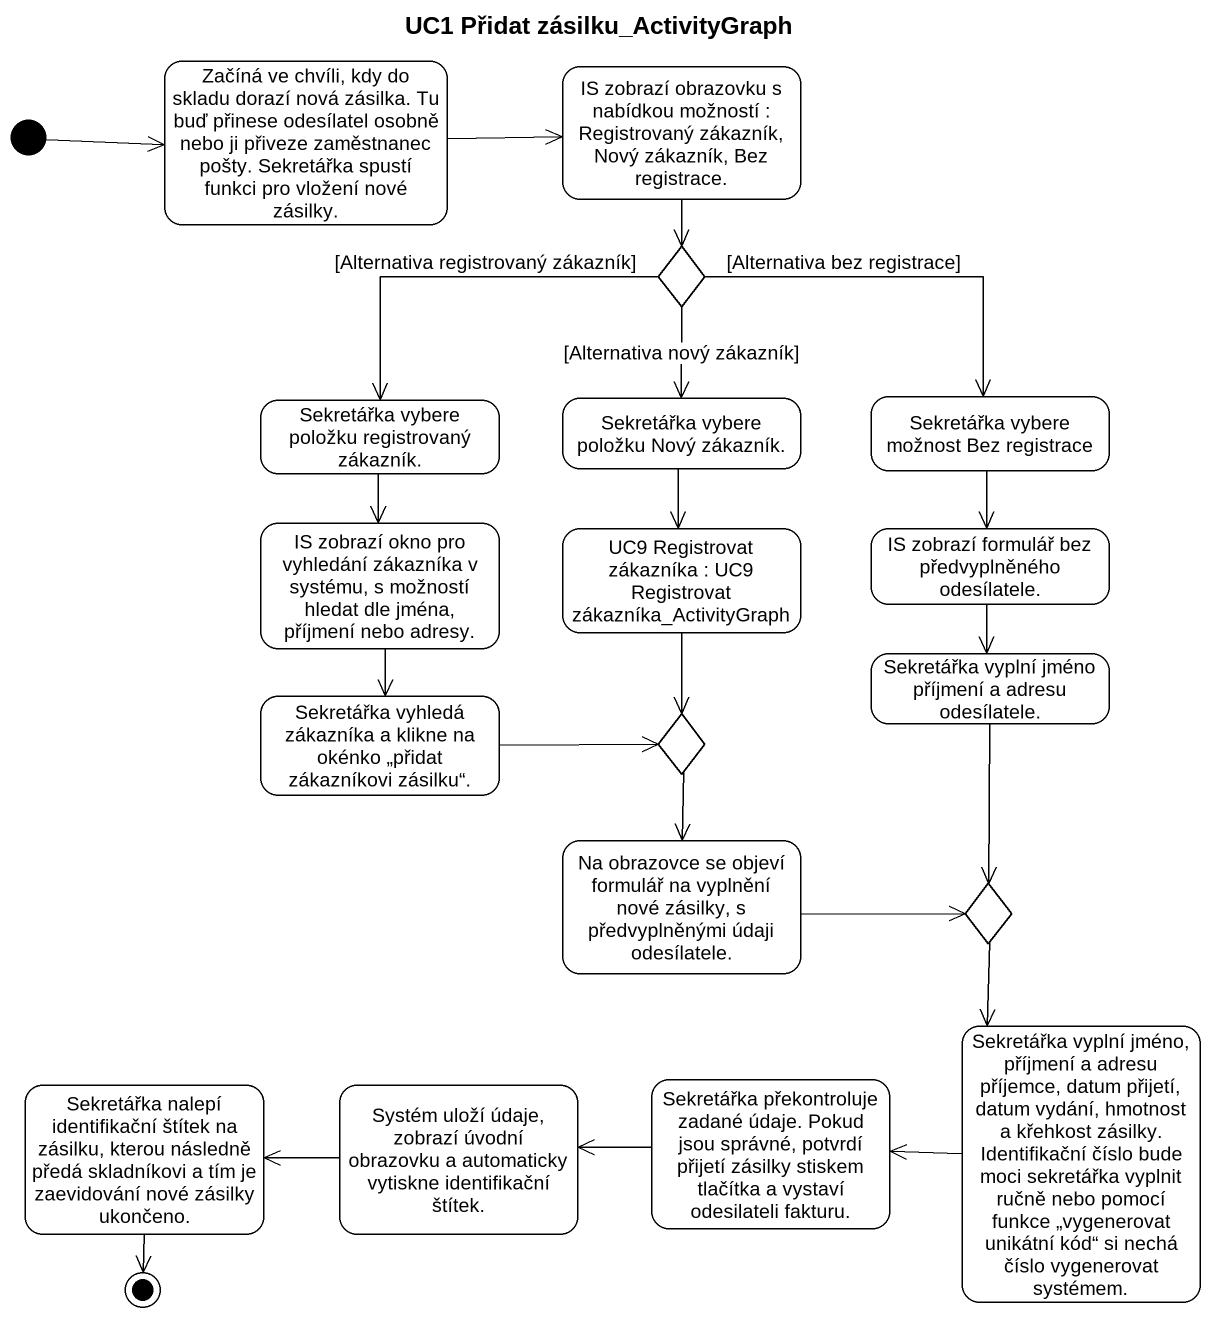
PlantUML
@startuml
title UC1 Přidat zásilku_ActivityGraph
hide empty description
state "Začíná ve chvíli, kdy do skladu dorazí nová zásilka. Tu buď přinese odesílatel osobně nebo ji přiveze zaměstnanec pošty. Sekretářka spustí funkci pro vložení nové zásilky." as Začíná_ve_chvíli_kdy_do
state "IS zobrazí obrazovku s nabídkou možností : Registrovaný zákazník, Nový zákazník, Bez registrace." as IS_zobrazí_obrazovku_s
state choice1 <<choice>>
state "Sekretářka vybere položku registrovaný zákazník." as Sekretářka_vybere_položku
state "Sekretářka vybere položku Nový zákazník." as Sekretářka_vybere_položku_2
state "Sekretářka vybere možnost Bez registrace" as Sekretářka_vybere_možnost
state "IS zobrazí okno pro vyhledání zákazníka v systému, s možností hledat dle jména, příjmení nebo adresy." as IS_zobrazí_okno_pro
state "UC9 Registrovat zákazníka : UC9 Registrovat zákazníka_ActivityGraph" as UC9_Registrovat_zákazníka
state "IS zobrazí formulář bez předvyplněného odesílatele." as IS_zobrazí_formulář_bez
state "Sekretářka vyplní jméno příjmení a adresu odesílatele." as Sekretářka_vyplní_jméno
state "Sekretářka vyhledá zákazníka a klikne na okénko „přidat zákazníkovi zásilku“." as Sekretářka_vyhledá
state choice2 <<choice>>
state "Na obrazovce se objeví formulář na vyplnění nové zásilky, s předvyplněnými údaji odesílatele." as Na_obrazovce_se_objeví
state choice3 <<choice>>
state "Sekretářka překontroluje zadané údaje. Pokud jsou správné, potvrdí přijetí zásilky stiskem tlačítka a vystaví odesilateli fakturu." as Sekretářka_překontroluje
state "Sekretářka vyplní jméno, příjmení a adresu příjemce, datum přijetí, datum vydání, hmotnost a křehkost zásilky. Identifikační číslo bude moci sekretářka vyplnit ručně nebo pomocí funkce „vygenerovat unikátní kód“ si nechá číslo vygenerovat systémem." as Sekretářka_vyplní_jméno_2
state "Sekretářka nalepí identifikační štítek na zásilku, kterou následně předá skladníkovi a tím je zaevidování nové zásilky ukončeno." as Sekretářka_nalepí
state "Systém uloží údaje, zobrazí úvodní obrazovku a automaticky vytiskne identifikační štítek." as Systém_uloží_údaje_zobrazí
[*] -right-> Začíná_ve_chvíli_kdy_do
Začíná_ve_chvíli_kdy_do -right-> IS_zobrazí_obrazovku_s
IS_zobrazí_obrazovku_s --> choice1
choice1 -left-> Sekretářka_vybere_položku : [Alternativa registrovaný zákazník]
choice1 --> Sekretářka_vybere_položku_2 : [Alternativa nový zákazník]
choice1 -right-> Sekretářka_vybere_možnost : [Alternativa bez registrace]
Sekretářka_vybere_položku --> IS_zobrazí_okno_pro
Sekretářka_vybere_položku_2 --> UC9_Registrovat_zákazníka
Sekretářka_vybere_možnost --> IS_zobrazí_formulář_bez
IS_zobrazí_okno_pro --> Sekretářka_vyhledá
UC9_Registrovat_zákazníka --> choice2
IS_zobrazí_formulář_bez --> Sekretářka_vyplní_jméno
Sekretářka_vyplní_jméno --> choice3
Sekretářka_vyhledá -right-> choice2
choice2 --> Na_obrazovce_se_objeví
Na_obrazovce_se_objeví -right-> choice3
choice3 --> Sekretářka_vyplní_jméno_2
Sekretářka_překontroluje -left-> Systém_uloží_údaje_zobrazí
Sekretářka_vyplní_jméno_2 -left-> Sekretářka_překontroluje
Systém_uloží_údaje_zobrazí -left-> Sekretářka_nalepí
Sekretářka_nalepí --> [*]
@enduml
